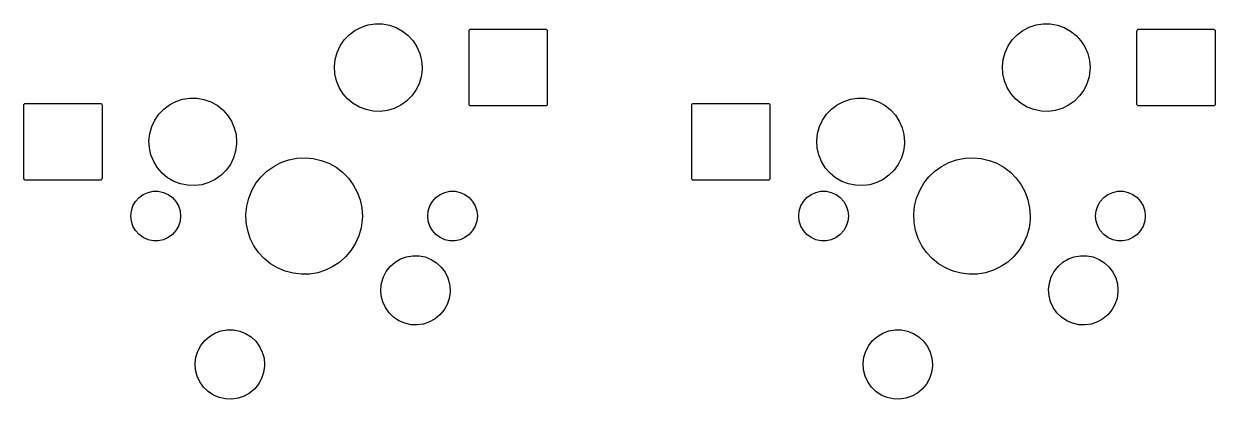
# Model space of a CAD drawing. Extents: x 3.34 to 9.76, y -5.25 to -1.36.
# Drawn here: x 3.522 to 5.128, y -3.447 to -2.941 of the extents above; entities that cross this region are included whole.
import ezdxf

# ---------------------------------------------------------------- set-up
doc = ezdxf.new("R2010")
doc.units = 0
doc.header["$MEASUREMENT"] = 0
doc.layers.add('BLACK', color=7, linetype='CONTINUOUS')

msp = doc.modelspace()

# ---------------------------------------------------------------- linework, layer by layer
at = {"layer": 'BLACK', "linetype": 'CONTINUOUS'}
for p, q in [((3.96079, -2.95584), (3.96853, -2.95003)), ((3.96853, -2.95003), (3.97712, -2.94556)), ((3.97712, -2.94556), (3.98631, -2.94255)), ((3.98631, -2.94255), (3.99588, -2.94109)), ((3.99588, -2.94109), (4.00556, -2.94121)), ((4.00556, -2.94121), (4.01509, -2.9429)), ((4.01509, -2.9429), (4.02421, -2.94613)), ((4.02421, -2.94613), (4.03268, -2.95081)), ((4.03268, -2.95081), (4.04028, -2.95681)), ((4.1223, -2.95079), (4.12249, -2.94983)), ((4.1223, -3.04921), (4.1223, -2.95079)), ((4.12249, -2.94983), (4.12304, -2.94902)), ((4.12304, -2.94902), (4.12385, -2.94848)), ((4.12385, -2.94848), (4.1248, -2.94829)), ((4.1248, -2.94829), (4.2252, -2.94829)), ((4.2252, -2.94829), (4.22615, -2.94848)), ((4.22615, -2.94848), (4.22696, -2.94902)), ((4.22696, -2.94902), (4.22751, -2.94983)), ((4.22751, -2.94983), (4.2277, -2.95079)), ((4.2277, -2.95079), (4.2277, -3.04921)), ((4.86079, -2.95584), (4.86853, -2.95003)), ((4.86853, -2.95003), (4.87712, -2.94556)), ((4.87712, -2.94556), (4.88631, -2.94255)), ((4.88631, -2.94255), (4.89588, -2.94109)), ((4.89588, -2.94109), (4.90556, -2.94121)), ((4.90556, -2.94121), (4.91509, -2.9429)), ((4.91509, -2.9429), (4.92421, -2.94613)), ((4.92421, -2.94613), (4.93268, -2.95081)), ((4.93268, -2.95081), (4.94028, -2.95681)), ((5.0223, -2.95079), (5.02249, -2.94983)), ((5.0223, -3.04921), (5.0223, -2.95079)), ((5.02249, -2.94983), (5.02304, -2.94902)), ((5.02304, -2.94902), (5.02385, -2.94848)), ((5.02385, -2.94848), (5.0248, -2.94829)), ((5.0248, -2.94829), (5.1252, -2.94829)), ((5.1252, -2.94829), (5.12615, -2.94848)), ((5.12615, -2.94848), (5.12696, -2.94902)), ((5.12696, -2.94902), (5.12751, -2.94983)), ((5.12751, -2.94983), (5.1277, -2.95079)), ((5.1277, -2.95079), (5.1277, -3.04921)), ((3.94865, -2.97083), (3.95411, -2.96284)), ((3.95411, -2.96284), (3.96079, -2.95584)), ((4.04028, -2.95681), (4.04679, -2.96397)), ((4.04679, -2.96397), (4.05205, -2.97209)), ((4.84865, -2.97083), (4.85411, -2.96284)), ((4.85411, -2.96284), (4.86079, -2.95584)), ((4.94028, -2.95681), (4.94679, -2.96397)), ((4.94679, -2.96397), (4.95205, -2.97209)), ((3.94199, -2.98893), (3.94458, -2.97961)), ((3.94458, -2.97961), (3.94865, -2.97083)), ((4.05205, -2.97209), (4.0559, -2.98097)), ((4.0559, -2.98097), (4.05826, -2.99035)), ((4.84199, -2.98893), (4.84458, -2.97961)), ((4.84458, -2.97961), (4.84865, -2.97083)), ((4.95205, -2.97209), (4.9559, -2.98097)), ((4.9559, -2.98097), (4.95826, -2.99035)), ((3.94096, -2.99856), (3.94199, -2.98893)), ((3.94152, -3.00822), (3.94096, -2.99856)), ((4.05826, -2.99035), (4.05906, -3)), ((4.05906, -3), (4.05898, -3.00288)), ((4.84096, -2.99856), (4.84199, -2.98893)), ((4.84152, -3.00822), (4.84096, -2.99856)), ((4.95826, -2.99035), (4.95906, -3)), ((4.95906, -3), (4.95898, -3.00288)), ((3.94365, -3.01766), (3.94152, -3.00822)), ((3.94729, -3.02663), (3.94365, -3.01766)), ((4.05772, -3.01248), (4.05491, -3.02174)), ((4.05898, -3.00288), (4.05772, -3.01248)), ((4.84365, -3.01766), (4.84152, -3.00822)), ((4.84729, -3.02663), (4.84365, -3.01766)), ((4.95772, -3.01248), (4.95491, -3.02174)), ((4.95898, -3.00288), (4.95772, -3.01248)), ((3.95234, -3.03488), (3.94729, -3.02663)), ((4.05062, -3.03042), (4.04497, -3.03827)), ((4.05491, -3.02174), (4.05062, -3.03042)), ((4.85234, -3.03488), (4.84729, -3.02663)), ((4.95062, -3.03042), (4.94497, -3.03827)), ((4.95491, -3.02174), (4.95062, -3.03042)), ((3.5223, -3.05079), (3.52249, -3.04983)), ((3.52249, -3.04983), (3.52304, -3.04902)), ((3.52304, -3.04902), (3.52385, -3.04848)), ((3.52385, -3.04848), (3.5248, -3.04829)), ((3.5248, -3.04829), (3.6252, -3.04829)), ((3.6252, -3.04829), (3.62615, -3.04848)), ((3.62615, -3.04848), (3.62696, -3.04902)), ((3.62696, -3.04902), (3.62751, -3.04983)), ((3.62751, -3.04983), (3.6277, -3.05079)), ((3.71079, -3.05584), (3.71853, -3.05003)), ((3.71853, -3.05003), (3.72712, -3.04556)), ((3.72712, -3.04556), (3.73631, -3.04255)), ((3.73631, -3.04255), (3.74588, -3.04109)), ((3.74588, -3.04109), (3.75556, -3.04121)), ((3.75556, -3.04121), (3.76509, -3.0429)), ((3.76509, -3.0429), (3.77421, -3.04613)), ((3.77421, -3.04613), (3.78268, -3.05081)), ((3.95868, -3.04219), (3.95234, -3.03488)), ((3.96613, -3.04838), (3.95868, -3.04219)), ((3.97448, -3.05326), (3.96613, -3.04838)), ((4.03812, -3.04511), (4.03024, -3.05073)), ((4.04497, -3.03827), (4.03812, -3.04511)), ((4.12249, -3.05017), (4.1223, -3.04921)), ((4.12304, -3.05098), (4.12249, -3.05017)), ((4.22751, -3.05017), (4.22696, -3.05098)), ((4.2277, -3.04921), (4.22751, -3.05017)), ((4.4223, -3.05079), (4.42249, -3.04983)), ((4.42249, -3.04983), (4.42304, -3.04902)), ((4.42304, -3.04902), (4.42385, -3.04848)), ((4.42385, -3.04848), (4.4248, -3.04829)), ((4.4248, -3.04829), (4.5252, -3.04829)), ((4.5252, -3.04829), (4.52615, -3.04848)), ((4.52615, -3.04848), (4.52696, -3.04902)), ((4.52696, -3.04902), (4.52751, -3.04983)), ((4.52751, -3.04983), (4.5277, -3.05079)), ((4.61079, -3.05584), (4.61853, -3.05003)), ((4.61853, -3.05003), (4.62712, -3.04556)), ((4.62712, -3.04556), (4.63631, -3.04255)), ((4.63631, -3.04255), (4.64588, -3.04109)), ((4.64588, -3.04109), (4.65556, -3.04121)), ((4.65556, -3.04121), (4.66509, -3.0429)), ((4.66509, -3.0429), (4.67421, -3.04613)), ((4.67421, -3.04613), (4.68268, -3.05081)), ((4.85868, -3.04219), (4.85234, -3.03488)), ((4.86613, -3.04838), (4.85868, -3.04219)), ((4.87448, -3.05326), (4.86613, -3.04838)), ((4.93812, -3.04511), (4.93024, -3.05073)), ((4.94497, -3.03827), (4.93812, -3.04511)), ((5.02249, -3.05017), (5.0223, -3.04921)), ((5.02304, -3.05098), (5.02249, -3.05017)), ((5.12751, -3.05017), (5.12696, -3.05098)), ((5.1277, -3.04921), (5.12751, -3.05017)), ((3.5223, -3.14921), (3.5223, -3.05079)), ((3.6277, -3.05079), (3.6277, -3.14921)), ((3.69865, -3.07083), (3.70411, -3.06284)), ((3.70411, -3.06284), (3.71079, -3.05584)), ((3.78268, -3.05081), (3.79028, -3.05681)), ((3.79028, -3.05681), (3.79679, -3.06397)), ((3.79679, -3.06397), (3.80205, -3.07209)), ((3.98352, -3.05671), (3.97448, -3.05326)), ((3.99301, -3.05864), (3.98352, -3.05671)), ((4.00268, -3.05899), (3.99301, -3.05864)), ((4.01228, -3.05776), (4.00268, -3.05899)), ((4.02155, -3.05498), (4.01228, -3.05776)), ((4.03024, -3.05073), (4.02155, -3.05498)), ((4.12385, -3.05152), (4.12304, -3.05098)), ((4.1248, -3.05171), (4.12385, -3.05152)), ((4.2252, -3.05171), (4.1248, -3.05171)), ((4.22615, -3.05152), (4.2252, -3.05171)), ((4.22696, -3.05098), (4.22615, -3.05152)), ((4.4223, -3.14921), (4.4223, -3.05079)), ((4.5277, -3.05079), (4.5277, -3.14921)), ((4.59865, -3.07083), (4.60411, -3.06284)), ((4.60411, -3.06284), (4.61079, -3.05584)), ((4.68268, -3.05081), (4.69028, -3.05681)), ((4.69028, -3.05681), (4.69679, -3.06397)), ((4.69679, -3.06397), (4.70205, -3.07209)), ((4.88352, -3.05671), (4.87448, -3.05326)), ((4.89301, -3.05864), (4.88352, -3.05671)), ((4.90268, -3.05899), (4.89301, -3.05864)), ((4.91228, -3.05776), (4.90268, -3.05899)), ((4.92155, -3.05498), (4.91228, -3.05776)), ((4.93024, -3.05073), (4.92155, -3.05498)), ((5.02385, -3.05152), (5.02304, -3.05098)), ((5.0248, -3.05171), (5.02385, -3.05152)), ((5.1252, -3.05171), (5.0248, -3.05171)), ((5.12615, -3.05152), (5.1252, -3.05171)), ((5.12696, -3.05098), (5.12615, -3.05152)), ((3.69199, -3.08893), (3.69458, -3.07961)), ((3.69458, -3.07961), (3.69865, -3.07083)), ((3.80205, -3.07209), (3.8059, -3.08097)), ((3.8059, -3.08097), (3.80826, -3.09035)), ((4.59199, -3.08893), (4.59458, -3.07961)), ((4.59458, -3.07961), (4.59865, -3.07083)), ((4.70205, -3.07209), (4.7059, -3.08097)), ((4.7059, -3.08097), (4.70826, -3.09035)), ((3.69096, -3.09856), (3.69199, -3.08893)), ((3.80826, -3.09035), (3.80906, -3.1)), ((4.59096, -3.09856), (4.59199, -3.08893)), ((4.70826, -3.09035), (4.70906, -3.1)), ((3.69152, -3.10822), (3.69096, -3.09856)), ((3.69365, -3.11766), (3.69152, -3.10822)), ((3.80772, -3.11248), (3.80491, -3.12174)), ((3.80898, -3.10288), (3.80772, -3.11248)), ((3.80906, -3.1), (3.80898, -3.10288)), ((4.59152, -3.10822), (4.59096, -3.09856)), ((4.59365, -3.11766), (4.59152, -3.10822)), ((4.70772, -3.11248), (4.70491, -3.12174)), ((4.70898, -3.10288), (4.70772, -3.11248)), ((4.70906, -3.1), (4.70898, -3.10288)), ((3.69729, -3.12663), (3.69365, -3.11766)), ((3.70234, -3.13488), (3.69729, -3.12663)), ((3.80062, -3.13042), (3.79497, -3.13827)), ((3.80491, -3.12174), (3.80062, -3.13042)), ((3.85898, -3.13307), (3.86882, -3.12796)), ((3.86882, -3.12796), (3.87929, -3.12428)), ((3.87929, -3.12428), (3.89016, -3.12212)), ((3.89016, -3.12212), (3.90123, -3.12151)), ((3.90123, -3.12151), (3.91228, -3.12247)), ((3.91228, -3.12247), (3.92308, -3.12497)), ((3.92308, -3.12497), (3.93342, -3.12897)), ((3.93342, -3.12897), (3.9431, -3.13439)), ((4.59729, -3.12663), (4.59365, -3.11766)), ((4.60234, -3.13488), (4.59729, -3.12663)), ((4.70062, -3.13042), (4.69497, -3.13827)), ((4.70491, -3.12174), (4.70062, -3.13042)), ((4.75898, -3.13307), (4.76882, -3.12796)), ((4.76882, -3.12796), (4.77929, -3.12428)), ((4.77929, -3.12428), (4.79016, -3.12212)), ((4.79016, -3.12212), (4.80123, -3.12151)), ((4.80123, -3.12151), (4.81228, -3.12247)), ((4.81228, -3.12247), (4.82308, -3.12497)), ((4.82308, -3.12497), (4.83342, -3.12897)), ((4.83342, -3.12897), (4.8431, -3.13439)), ((3.70868, -3.14219), (3.70234, -3.13488)), ((3.71613, -3.14838), (3.70868, -3.14219)), ((3.78812, -3.14511), (3.78024, -3.15073)), ((3.79497, -3.13827), (3.78812, -3.14511)), ((3.84194, -3.14717), (3.84996, -3.13951)), ((3.84996, -3.13951), (3.85898, -3.13307)), ((3.9431, -3.13439), (3.95191, -3.14112)), ((3.95191, -3.14112), (3.95969, -3.14902)), ((4.60868, -3.14219), (4.60234, -3.13488)), ((4.61613, -3.14838), (4.60868, -3.14219)), ((4.68812, -3.14511), (4.68024, -3.15073)), ((4.69497, -3.13827), (4.68812, -3.14511)), ((4.74194, -3.14717), (4.74996, -3.13951)), ((4.74996, -3.13951), (4.75898, -3.13307)), ((4.8431, -3.13439), (4.85191, -3.14112)), ((4.85191, -3.14112), (4.85969, -3.14902)), ((3.52249, -3.15017), (3.5223, -3.14921)), ((3.52304, -3.15098), (3.52249, -3.15017)), ((3.52385, -3.15152), (3.52304, -3.15098)), ((3.5248, -3.15171), (3.52385, -3.15152)), ((3.6252, -3.15171), (3.5248, -3.15171)), ((3.62615, -3.15152), (3.6252, -3.15171)), ((3.62696, -3.15098), (3.62615, -3.15152)), ((3.62751, -3.15017), (3.62696, -3.15098)), ((3.6277, -3.14921), (3.62751, -3.15017)), ((3.72448, -3.15326), (3.71613, -3.14838)), ((3.73352, -3.15671), (3.72448, -3.15326)), ((3.74301, -3.15864), (3.73352, -3.15671)), ((3.75268, -3.15899), (3.74301, -3.15864)), ((3.76228, -3.15776), (3.75268, -3.15899)), ((3.77155, -3.15498), (3.76228, -3.15776)), ((3.78024, -3.15073), (3.77155, -3.15498)), ((3.8295, -3.16546), (3.83507, -3.15588)), ((3.83507, -3.15588), (3.84194, -3.14717)), ((3.95969, -3.14902), (3.96628, -3.15794)), ((3.96628, -3.15794), (3.97155, -3.1677)), ((4.42249, -3.15017), (4.4223, -3.14921)), ((4.42304, -3.15098), (4.42249, -3.15017)), ((4.42385, -3.15152), (4.42304, -3.15098)), ((4.4248, -3.15171), (4.42385, -3.15152)), ((4.5252, -3.15171), (4.4248, -3.15171)), ((4.52615, -3.15152), (4.5252, -3.15171)), ((4.52696, -3.15098), (4.52615, -3.15152)), ((4.52751, -3.15017), (4.52696, -3.15098)), ((4.5277, -3.14921), (4.52751, -3.15017)), ((4.62448, -3.15326), (4.61613, -3.14838)), ((4.63352, -3.15671), (4.62448, -3.15326)), ((4.64301, -3.15864), (4.63352, -3.15671)), ((4.65268, -3.15899), (4.64301, -3.15864)), ((4.66228, -3.15776), (4.65268, -3.15899)), ((4.67155, -3.15498), (4.66228, -3.15776)), ((4.68024, -3.15073), (4.67155, -3.15498)), ((4.7295, -3.16546), (4.73507, -3.15588)), ((4.73507, -3.15588), (4.74194, -3.14717)), ((4.85969, -3.14902), (4.86628, -3.15794)), ((4.86628, -3.15794), (4.87155, -3.1677)), ((3.6729, -3.18031), (3.67758, -3.1751)), ((3.67758, -3.1751), (3.68325, -3.17099)), ((3.68325, -3.17099), (3.68965, -3.16814)), ((3.68965, -3.16814), (3.6965, -3.16668)), ((3.6965, -3.16668), (3.7035, -3.16668)), ((3.7035, -3.16668), (3.71035, -3.16814)), ((3.71035, -3.16814), (3.71675, -3.17099)), ((3.71675, -3.17099), (3.72242, -3.1751)), ((3.72242, -3.1751), (3.7271, -3.18031)), ((3.82267, -3.1865), (3.82534, -3.17574)), ((3.82534, -3.17574), (3.8295, -3.16546)), ((3.97155, -3.1677), (3.97538, -3.1781)), ((3.97538, -3.1781), (3.97772, -3.18894)), ((4.0729, -3.18031), (4.07758, -3.1751)), ((4.07758, -3.1751), (4.08325, -3.17099)), ((4.08325, -3.17099), (4.08965, -3.16814)), ((4.08965, -3.16814), (4.0965, -3.16668)), ((4.0965, -3.16668), (4.1035, -3.16668)), ((4.1035, -3.16668), (4.11035, -3.16814)), ((4.11035, -3.16814), (4.11675, -3.17099)), ((4.11675, -3.17099), (4.12242, -3.1751)), ((4.12242, -3.1751), (4.1271, -3.18031)), ((4.5729, -3.18031), (4.57758, -3.1751)), ((4.57758, -3.1751), (4.58325, -3.17099)), ((4.58325, -3.17099), (4.58965, -3.16814)), ((4.58965, -3.16814), (4.5965, -3.16668)), ((4.5965, -3.16668), (4.6035, -3.16668)), ((4.6035, -3.16668), (4.61035, -3.16814)), ((4.61035, -3.16814), (4.61675, -3.17099)), ((4.61675, -3.17099), (4.62242, -3.1751)), ((4.62242, -3.1751), (4.6271, -3.18031)), ((4.72267, -3.1865), (4.72534, -3.17574)), ((4.72534, -3.17574), (4.7295, -3.16546)), ((4.87155, -3.1677), (4.87538, -3.1781)), ((4.87538, -3.1781), (4.87772, -3.18894)), ((4.9729, -3.18031), (4.97758, -3.1751)), ((4.97758, -3.1751), (4.98325, -3.17099)), ((4.98325, -3.17099), (4.98965, -3.16814)), ((4.98965, -3.16814), (4.9965, -3.16668)), ((4.9965, -3.16668), (5.0035, -3.16668)), ((5.0035, -3.16668), (5.01035, -3.16814)), ((5.01035, -3.16814), (5.01675, -3.17099)), ((5.01675, -3.17099), (5.02242, -3.1751)), ((5.02242, -3.1751), (5.0271, -3.18031)), ((3.6665, -3.2), (3.66723, -3.19303)), ((3.66723, -3.19303), (3.6694, -3.18637)), ((3.6694, -3.18637), (3.6729, -3.18031)), ((3.7271, -3.18031), (3.7306, -3.18637)), ((3.7306, -3.18637), (3.73277, -3.19303)), ((3.73277, -3.19303), (3.7335, -3.2)), ((3.82154, -3.19753), (3.82267, -3.1865)), ((3.97772, -3.18894), (3.9785, -3.2)), ((4.0665, -3.2), (4.06723, -3.19303)), ((4.06723, -3.19303), (4.0694, -3.18637)), ((4.0694, -3.18637), (4.0729, -3.18031)), ((4.1271, -3.18031), (4.1306, -3.18637)), ((4.1306, -3.18637), (4.13277, -3.19303)), ((4.13277, -3.19303), (4.1335, -3.2)), ((4.5665, -3.2), (4.56723, -3.19303)), ((4.56723, -3.19303), (4.5694, -3.18637)), ((4.5694, -3.18637), (4.5729, -3.18031)), ((4.6271, -3.18031), (4.6306, -3.18637)), ((4.6306, -3.18637), (4.63277, -3.19303)), ((4.63277, -3.19303), (4.6335, -3.2)), ((4.72154, -3.19753), (4.72267, -3.1865)), ((4.87772, -3.18894), (4.8785, -3.2)), ((4.9665, -3.2), (4.96723, -3.19303)), ((4.96723, -3.19303), (4.9694, -3.18637)), ((4.9694, -3.18637), (4.9729, -3.18031)), ((5.0271, -3.18031), (5.0306, -3.18637)), ((5.0306, -3.18637), (5.03277, -3.19303)), ((5.03277, -3.19303), (5.0335, -3.2)), ((3.66723, -3.20697), (3.6665, -3.2)), ((3.6694, -3.21363), (3.66723, -3.20697)), ((3.73277, -3.20697), (3.7306, -3.21363)), ((3.7335, -3.2), (3.73277, -3.20697)), ((3.82197, -3.20861), (3.82154, -3.19753)), ((3.82397, -3.21952), (3.82197, -3.20861)), ((3.97835, -3.20493), (3.97687, -3.21592)), ((3.9785, -3.2), (3.97835, -3.20493)), ((4.06723, -3.20697), (4.0665, -3.2)), ((4.0694, -3.21363), (4.06723, -3.20697)), ((4.13277, -3.20697), (4.1306, -3.21363)), ((4.1335, -3.2), (4.13277, -3.20697)), ((4.56723, -3.20697), (4.5665, -3.2)), ((4.5694, -3.21363), (4.56723, -3.20697)), ((4.63277, -3.20697), (4.6306, -3.21363)), ((4.6335, -3.2), (4.63277, -3.20697)), ((4.72197, -3.20861), (4.72154, -3.19753)), ((4.72397, -3.21952), (4.72197, -3.20861)), ((4.87835, -3.20493), (4.87687, -3.21592)), ((4.8785, -3.2), (4.87835, -3.20493)), ((4.96723, -3.20697), (4.9665, -3.2)), ((4.9694, -3.21363), (4.96723, -3.20697)), ((5.03277, -3.20697), (5.0306, -3.21363)), ((5.0335, -3.2), (5.03277, -3.20697)), ((3.6729, -3.21969), (3.6694, -3.21363)), ((3.67758, -3.2249), (3.6729, -3.21969)), ((3.68325, -3.22901), (3.67758, -3.2249)), ((3.72242, -3.2249), (3.71675, -3.22901)), ((3.7271, -3.21969), (3.72242, -3.2249)), ((3.7306, -3.21363), (3.7271, -3.21969)), ((3.82748, -3.23004), (3.82397, -3.21952)), ((3.97386, -3.22659), (3.96938, -3.23673)), ((3.97687, -3.21592), (3.97386, -3.22659)), ((4.0729, -3.21969), (4.0694, -3.21363)), ((4.07758, -3.2249), (4.0729, -3.21969)), ((4.08325, -3.22901), (4.07758, -3.2249)), ((4.12242, -3.2249), (4.11675, -3.22901)), ((4.1271, -3.21969), (4.12242, -3.2249)), ((4.1306, -3.21363), (4.1271, -3.21969)), ((4.5729, -3.21969), (4.5694, -3.21363)), ((4.57758, -3.2249), (4.5729, -3.21969)), ((4.58325, -3.22901), (4.57758, -3.2249)), ((4.62242, -3.2249), (4.61675, -3.22901)), ((4.6271, -3.21969), (4.62242, -3.2249)), ((4.6306, -3.21363), (4.6271, -3.21969)), ((4.72748, -3.23004), (4.72397, -3.21952)), ((4.87386, -3.22659), (4.86938, -3.23673)), ((4.87687, -3.21592), (4.87386, -3.22659)), ((4.9729, -3.21969), (4.9694, -3.21363)), ((4.97758, -3.2249), (4.9729, -3.21969)), ((4.98325, -3.22901), (4.97758, -3.2249)), ((5.02242, -3.2249), (5.01675, -3.22901)), ((5.0271, -3.21969), (5.02242, -3.2249)), ((5.0306, -3.21363), (5.0271, -3.21969)), ((3.68965, -3.23186), (3.68325, -3.22901)), ((3.6965, -3.23332), (3.68965, -3.23186)), ((3.7035, -3.23332), (3.6965, -3.23332)), ((3.71035, -3.23186), (3.7035, -3.23332)), ((3.71675, -3.22901), (3.71035, -3.23186)), ((3.83243, -3.23996), (3.82748, -3.23004)), ((3.83874, -3.24908), (3.83243, -3.23996)), ((3.96938, -3.23673), (3.96351, -3.24614)), ((4.08965, -3.23186), (4.08325, -3.22901)), ((4.0965, -3.23332), (4.08965, -3.23186)), ((4.1035, -3.23332), (4.0965, -3.23332)), ((4.11035, -3.23186), (4.1035, -3.23332)), ((4.11675, -3.22901), (4.11035, -3.23186)), ((4.58965, -3.23186), (4.58325, -3.22901)), ((4.5965, -3.23332), (4.58965, -3.23186)), ((4.6035, -3.23332), (4.5965, -3.23332)), ((4.61035, -3.23186), (4.6035, -3.23332)), ((4.61675, -3.22901), (4.61035, -3.23186)), ((4.73243, -3.23996), (4.72748, -3.23004)), ((4.73874, -3.24908), (4.73243, -3.23996)), ((4.86938, -3.23673), (4.86351, -3.24614)), ((4.98965, -3.23186), (4.98325, -3.22901)), ((4.9965, -3.23332), (4.98965, -3.23186)), ((5.0035, -3.23332), (4.9965, -3.23332)), ((5.01035, -3.23186), (5.0035, -3.23332)), ((5.01675, -3.22901), (5.01035, -3.23186)), ((3.84626, -3.25722), (3.83874, -3.24908)), ((3.85486, -3.26422), (3.84626, -3.25722)), ((3.95637, -3.25463), (3.94811, -3.26203)), ((3.96351, -3.24614), (3.95637, -3.25463)), ((4.02252, -3.26218), (4.02987, -3.2578)), ((4.02987, -3.2578), (4.0379, -3.25484)), ((4.0379, -3.25484), (4.04633, -3.25339)), ((4.04633, -3.25339), (4.05489, -3.25351)), ((4.05489, -3.25351), (4.06328, -3.25518)), ((4.06328, -3.25518), (4.07122, -3.25835)), ((4.07122, -3.25835), (4.07846, -3.26291)), ((4.74626, -3.25722), (4.73874, -3.24908)), ((4.75486, -3.26422), (4.74626, -3.25722)), ((4.85637, -3.25463), (4.84811, -3.26203)), ((4.86351, -3.24614), (4.85637, -3.25463)), ((4.92252, -3.26218), (4.92987, -3.2578)), ((4.92987, -3.2578), (4.9379, -3.25484)), ((4.9379, -3.25484), (4.94633, -3.25339)), ((4.94633, -3.25339), (4.95489, -3.25351)), ((4.95489, -3.25351), (4.96328, -3.25518)), ((4.96328, -3.25518), (4.97122, -3.25835)), ((4.97122, -3.25835), (4.97846, -3.26291)), ((3.86436, -3.26994), (3.85486, -3.26422)), ((3.87457, -3.27427), (3.86436, -3.26994)), ((3.88529, -3.27711), (3.87457, -3.27427)), ((3.9289, -3.27299), (3.91833, -3.27633)), ((3.93889, -3.26819), (3.9289, -3.27299)), ((3.94811, -3.26203), (3.93889, -3.26819)), ((4.00681, -3.28211), (4.01079, -3.27454)), ((4.01079, -3.27454), (4.01609, -3.26782)), ((4.01609, -3.26782), (4.02252, -3.26218)), ((4.07846, -3.26291), (4.08474, -3.26872)), ((4.08474, -3.26872), (4.08986, -3.27557)), ((4.76436, -3.26994), (4.75486, -3.26422)), ((4.77457, -3.27427), (4.76436, -3.26994)), ((4.78529, -3.27711), (4.77457, -3.27427)), ((4.8289, -3.27299), (4.81833, -3.27633)), ((4.83889, -3.26819), (4.8289, -3.27299)), ((4.84811, -3.26203), (4.83889, -3.26819)), ((4.90681, -3.28211), (4.91079, -3.27454)), ((4.91079, -3.27454), (4.91609, -3.26782)), ((4.91609, -3.26782), (4.92252, -3.26218)), ((4.97846, -3.26291), (4.98474, -3.26872)), ((4.98474, -3.26872), (4.98986, -3.27557)), ((3.8963, -3.27841), (3.88529, -3.27711)), ((3.90739, -3.27815), (3.8963, -3.27841)), ((3.91833, -3.27633), (3.90739, -3.27815)), ((4.00327, -3.29878), (4.00427, -3.29028)), ((4.00427, -3.29028), (4.00681, -3.28211)), ((4.08986, -3.27557), (4.09364, -3.28325)), ((4.09364, -3.28325), (4.09597, -3.29148)), ((4.7963, -3.27841), (4.78529, -3.27711)), ((4.80739, -3.27815), (4.7963, -3.27841)), ((4.81833, -3.27633), (4.80739, -3.27815)), ((4.90327, -3.29878), (4.90427, -3.29028)), ((4.90427, -3.29028), (4.90681, -3.28211)), ((4.98986, -3.27557), (4.99364, -3.28325)), ((4.99364, -3.28325), (4.99597, -3.29148)), ((4.00383, -3.30731), (4.00327, -3.29878)), ((4.09669, -3.30245), (4.09546, -3.31091)), ((4.09597, -3.29148), (4.09675, -3.3)), ((4.09675, -3.3), (4.09669, -3.30245)), ((4.90383, -3.30731), (4.90327, -3.29878)), ((4.99669, -3.30245), (4.99546, -3.31091)), ((4.99597, -3.29148), (4.99675, -3.3)), ((4.99675, -3.3), (4.99669, -3.30245)), ((4.00593, -3.31561), (4.00383, -3.30731)), ((4.00951, -3.32337), (4.00593, -3.31561)), ((4.09271, -3.31901), (4.08853, -3.32648)), ((4.09546, -3.31091), (4.09271, -3.31901)), ((4.90593, -3.31561), (4.90383, -3.30731)), ((4.90951, -3.32337), (4.90593, -3.31561)), ((4.99271, -3.31901), (4.98853, -3.32648)), ((4.99546, -3.31091), (4.99271, -3.31901)), ((4.01445, -3.33036), (4.00951, -3.32337)), ((4.02058, -3.33633), (4.01445, -3.33036)), ((4.02769, -3.34108), (4.02058, -3.33633)), ((4.07648, -3.33853), (4.06901, -3.34271)), ((4.08306, -3.33306), (4.07648, -3.33853)), ((4.08853, -3.32648), (4.08306, -3.33306)), ((4.91445, -3.33036), (4.90951, -3.32337)), ((4.92058, -3.33633), (4.91445, -3.33036)), ((4.92769, -3.34108), (4.92058, -3.33633)), ((4.97648, -3.33853), (4.96901, -3.34271)), ((4.98306, -3.33306), (4.97648, -3.33853)), ((4.98853, -3.32648), (4.98306, -3.33306)), ((3.77987, -3.3578), (3.7879, -3.35484)), ((3.7879, -3.35484), (3.79633, -3.35339)), ((3.79633, -3.35339), (3.80489, -3.35351)), ((3.80489, -3.35351), (3.81328, -3.35518)), ((3.81328, -3.35518), (3.82122, -3.35835)), ((4.03555, -3.34446), (4.02769, -3.34108)), ((4.0439, -3.34635), (4.03555, -3.34446)), ((4.05245, -3.34669), (4.0439, -3.34635)), ((4.06091, -3.34546), (4.05245, -3.34669)), ((4.06901, -3.34271), (4.06091, -3.34546)), ((4.67987, -3.3578), (4.6879, -3.35484)), ((4.6879, -3.35484), (4.69633, -3.35339)), ((4.69633, -3.35339), (4.70489, -3.35351)), ((4.70489, -3.35351), (4.71328, -3.35518)), ((4.71328, -3.35518), (4.72122, -3.35835)), ((4.93555, -3.34446), (4.92769, -3.34108)), ((4.9439, -3.34635), (4.93555, -3.34446)), ((4.95245, -3.34669), (4.9439, -3.34635)), ((4.96091, -3.34546), (4.95245, -3.34669)), ((4.96901, -3.34271), (4.96091, -3.34546)), ((3.76079, -3.37454), (3.76609, -3.36782)), ((3.76609, -3.36782), (3.77252, -3.36218)), ((3.77252, -3.36218), (3.77987, -3.3578)), ((3.82122, -3.35835), (3.82846, -3.36291)), ((3.82846, -3.36291), (3.83474, -3.36872)), ((3.83474, -3.36872), (3.83986, -3.37557)), ((4.66079, -3.37454), (4.66609, -3.36782)), ((4.66609, -3.36782), (4.67252, -3.36218)), ((4.67252, -3.36218), (4.67987, -3.3578)), ((4.72122, -3.35835), (4.72846, -3.36291)), ((4.72846, -3.36291), (4.73474, -3.36872)), ((4.73474, -3.36872), (4.73986, -3.37557)), ((3.75427, -3.39028), (3.75681, -3.38211)), ((3.75681, -3.38211), (3.76079, -3.37454)), ((3.83986, -3.37557), (3.84364, -3.38325)), ((3.84364, -3.38325), (3.84597, -3.39148)), ((4.65427, -3.39028), (4.65681, -3.38211)), ((4.65681, -3.38211), (4.66079, -3.37454)), ((4.73986, -3.37557), (4.74364, -3.38325)), ((4.74364, -3.38325), (4.74597, -3.39148)), ((3.75327, -3.39878), (3.75427, -3.39028)), ((3.75383, -3.40731), (3.75327, -3.39878)), ((3.84669, -3.40245), (3.84546, -3.41091)), ((3.84597, -3.39148), (3.84675, -3.4)), ((3.84675, -3.4), (3.84669, -3.40245)), ((4.65327, -3.39878), (4.65427, -3.39028)), ((4.65383, -3.40731), (4.65327, -3.39878)), ((4.74669, -3.40245), (4.74546, -3.41091)), ((4.74597, -3.39148), (4.74675, -3.4)), ((4.74675, -3.4), (4.74669, -3.40245)), ((3.75593, -3.41561), (3.75383, -3.40731)), ((3.75951, -3.42338), (3.75593, -3.41561)), ((3.84271, -3.41901), (3.83853, -3.42648)), ((3.84546, -3.41091), (3.84271, -3.41901)), ((4.65593, -3.41561), (4.65383, -3.40731)), ((4.65951, -3.42338), (4.65593, -3.41561)), ((4.74271, -3.41901), (4.73853, -3.42648)), ((4.74546, -3.41091), (4.74271, -3.41901)), ((3.76445, -3.43036), (3.75951, -3.42338)), ((3.77058, -3.43633), (3.76445, -3.43036)), ((3.83306, -3.43306), (3.82648, -3.43853)), ((3.83853, -3.42648), (3.83306, -3.43306)), ((4.66445, -3.43036), (4.65951, -3.42338)), ((4.67058, -3.43633), (4.66445, -3.43036)), ((4.73306, -3.43306), (4.72648, -3.43853)), ((4.73853, -3.42648), (4.73306, -3.43306)), ((3.77769, -3.44108), (3.77058, -3.43633)), ((3.78555, -3.44446), (3.77769, -3.44108)), ((3.7939, -3.44635), (3.78555, -3.44446)), ((3.80245, -3.44669), (3.7939, -3.44635)), ((3.81091, -3.44546), (3.80245, -3.44669)), ((3.81901, -3.44271), (3.81091, -3.44546)), ((3.82648, -3.43853), (3.81901, -3.44271)), ((4.67769, -3.44108), (4.67058, -3.43633)), ((4.68555, -3.44446), (4.67769, -3.44108)), ((4.6939, -3.44635), (4.68555, -3.44446)), ((4.70245, -3.44669), (4.6939, -3.44635)), ((4.71091, -3.44546), (4.70245, -3.44669)), ((4.71901, -3.44271), (4.71091, -3.44546)), ((4.72648, -3.43853), (4.71901, -3.44271))]:
    msp.add_line(p, q, dxfattribs=at)

doc.saveas('drawing.dxf')
